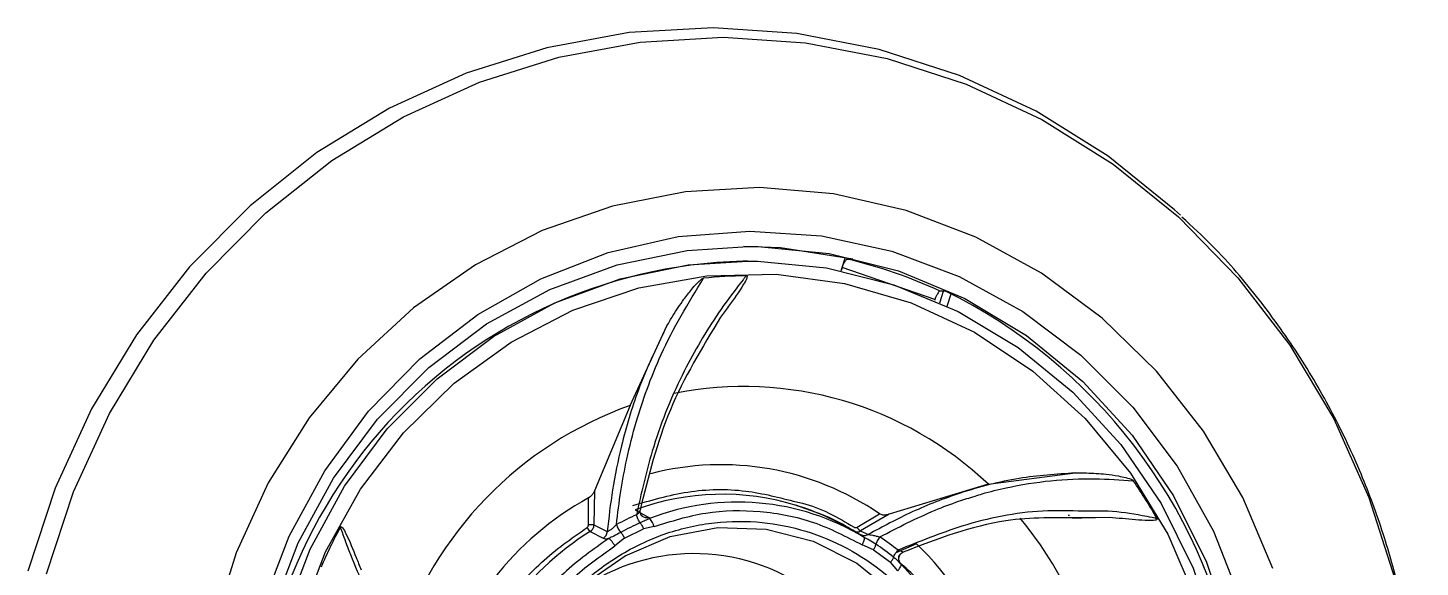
# Model space of a CAD drawing. Header units: inches. Extents: x 0 to 84, y -22 to 124.
# Drawn here: x 53.384 to 55.258, y 17.34 to 18.066 of the extents above; entities that cross this region are included whole.
import ezdxf

# ---------------------------------------------------------------- set-up
doc = ezdxf.new("R2010")
doc.units = ezdxf.units.IN
doc.header["$MEASUREMENT"] = 0
doc.layers.add('BDIM_CYAN', color=4, linetype='Continuous')

# ---------------------------------------------------------------- blocks, each defined once
blk = doc.blocks.new('2020 RELAY')
at = {"layer": 'BDIM_CYAN'}
for p, q in [((54.3529, 17.2517), (54.3467, 17.2517)), ((54.4842, 17.2568), (54.4786, 17.2389)), ((54.4804, 17.2432), (54.479, 17.2389)), ((54.6053, 17.2001), (54.4804, 17.2432)), ((54.4875, 17.2544), (54.4946, 17.2544)), ((54.612, 17.1956), (54.6169, 17.2114)), ((54.6194, 17.2114), (54.6123, 17.2114)), ((54.6218, 17.1911), (54.627, 17.2078)), ((54.6053, 17.2001), (54.6048, 17.1988)), ((54.1951, 17.0574), (54.2444, 17.1645)), ((54.1951, 17.0574), (54.1469, 16.9426)), ((54.6771, 16.9512), (54.7938, 16.9665)), ((54.6771, 16.9512), (54.5435, 16.9108)), ((54.1388, 16.8965), (54.139, 16.9328)), ((54.1469, 16.9426), (54.1462, 16.8966)), ((54.2018, 16.917), (54.2202, 16.9066)), ((54.2202, 16.9066), (54.2208, 16.9052)), ((54.5004, 16.8935), (54.5305, 16.9114)), ((54.5435, 16.9108), (54.5051, 16.8885)), ((54.7863, 16.9094), (54.7846, 16.9094)), ((54.8398, 16.9067), (54.7846, 16.9062)), ((54.8398, 16.9067), (54.8028, 16.9055)), ((54.1413, 16.8879), (54.1588, 16.8788)), ((54.1462, 16.8966), (54.164, 16.8875)), ((54.1874, 16.8786), (54.2129, 16.8912)), ((54.2273, 16.8944), (54.2129, 16.8912)), ((54.5051, 16.8885), (54.5153, 16.8836)), ((54.1874, 16.8786), (54.1744, 16.8682)), ((54.5005, 16.8859), (54.5016, 16.8853)), ((54.5016, 16.8853), (54.5052, 16.8835)), ((54.5225, 16.8631), (54.5073, 16.8698)), ((54.5804, 16.8712), (54.5527, 16.859)), ((54.5225, 16.8631), (54.5456, 16.8462)), ((54.5554, 16.8348), (54.5456, 16.8462)), ((54.5599, 16.8436), (54.5597, 16.8436)), ((54.599, 16.8008), (54.5597, 16.8436))]:
    blk.add_line(p, q, dxfattribs=at)
at = {"layer": 'BDIM_CYAN', "flags": 128}
for points in [[(54.9358, 17.3135), (54.9278, 17.3209), (54.8384, 17.3931), (54.7414, 17.4537), (54.6382, 17.5019), (54.5303, 17.5369), (54.4193, 17.5584), (54.3066, 17.5659), (54.1938, 17.5594), (54.0826, 17.5389), (53.9744, 17.5048), (53.8709, 17.4575), (53.7734, 17.3978), (53.6833, 17.3263), (53.602, 17.2442), (53.5305, 17.1526), (53.4698, 17.0528), (53.4208, 16.9461), (53.3842, 16.8341)], [(53.4094, 16.8307), (53.4455, 16.9412), (53.4939, 17.0465), (53.5538, 17.1451), (53.6244, 17.2356), (53.7047, 17.3166), (53.7936, 17.3871), (53.8899, 17.4461), (53.9921, 17.4928), (54.0988, 17.5265), (54.2086, 17.5467), (54.32, 17.5531), (54.4312, 17.5457), (54.5409, 17.5245), (54.6474, 17.4899), (54.7492, 17.4424), (54.845, 17.3825), (54.9333, 17.3112), (55.013, 17.2294), (55.0828, 17.1384), (55.142, 17.0393), (55.1895, 16.9336), (55.2247, 16.8227)], [(55.0603, 16.838), (55.0195, 16.9336), (54.9669, 17.0227), (54.9035, 17.1037), (54.8304, 17.175), (54.7488, 17.2355), (54.6603, 17.2841), (54.5664, 17.3199), (54.4688, 17.3422), (54.3692, 17.3507), (54.2694, 17.3452), (54.1712, 17.3258), (54.0764, 17.2928), (53.9866, 17.2469), (53.9034, 17.1889), (53.8284, 17.1198), (53.7628, 17.0407), (53.7078, 16.9533), (53.6645, 16.8589), (53.6335, 16.7593)], [(53.7359, 16.8815), (53.7838, 16.9694), (53.8429, 17.0495), (53.912, 17.1202), (53.9898, 17.1801), (54.0749, 17.2281), (54.1654, 17.2632), (54.2598, 17.2847), (54.3561, 17.2923), (54.4525, 17.2857), (54.547, 17.2652), (54.6379, 17.231), (54.7234, 17.1839), (54.8018, 17.1249), (54.8716, 17.0549), (54.9314, 16.9755), (54.9801, 16.888), (55.0168, 16.7944)], [(53.7002, 16.7874), (53.7359, 16.8815)], [(54.3553, 15.862), (54.34, 15.8621), (54.2445, 15.8713), (54.1512, 15.8947), (54.062, 15.9317), (53.9788, 15.9817), (53.9032, 16.0436), (53.8368, 16.1161), (53.7809, 16.1978), (53.7366, 16.2871), (53.7049, 16.382), (53.6865, 16.4806), (53.6816, 16.581), (53.6903, 16.6812), (53.7126, 16.779), (53.748, 16.8724), (53.7957, 16.9597), (53.8547, 17.0389), (53.9239, 17.1086), (54.0018, 17.1672), (54.0869, 17.2136), (54.1775, 17.2468), (54.2716, 17.2661), (54.3535, 17.2714)], [(54.4946, 17.2544), (54.3975, 17.2695), (54.3479, 17.2714)], [(54.3535, 17.2714), (54.3674, 17.2713), (54.4629, 17.2621), (54.5562, 17.2387), (54.6453, 17.2016), (54.7286, 17.1517), (54.8042, 17.0898), (54.8706, 17.0173), (54.9265, 16.9355), (54.9707, 16.8463), (55.0024, 16.7514), (55.0209, 16.6528), (55.0258, 16.5523), (55.017, 16.4522), (54.9947, 16.3544), (54.9594, 16.261)], [(54.0694, 15.9495), (53.9885, 15.9981), (53.915, 16.0582), (53.8505, 16.1287), (53.7961, 16.2081), (53.7531, 16.2949), (53.7223, 16.3871), (53.7044, 16.483), (53.6996, 16.5806), (53.7081, 16.678), (53.7298, 16.773), (53.7642, 16.8639), (53.8105, 16.9487), (53.8679, 17.0257), (53.9351, 17.0934), (54.0109, 17.1504), (54.0936, 17.1955), (54.1816, 17.2278), (54.2731, 17.2466), (54.3529, 17.2517)], [(54.3529, 17.2517), (54.3662, 17.2516), (54.4591, 17.2426), (54.5498, 17.2199), (54.6365, 17.1839), (54.7174, 17.1353), (54.7908, 17.0752), (54.8554, 17.0047), (54.9098, 16.9252), (54.9528, 16.8385), (54.9836, 16.7463), (55.0015, 16.6504), (55.0063, 16.5527), (54.9977, 16.4554), (54.9761, 16.3604), (54.9417, 16.2695), (54.8954, 16.1847), (54.838, 16.1076), (54.7707, 16.04), (54.695, 15.983), (54.6122, 15.9379), (54.5242, 15.9056), (54.4328, 15.8868), (54.353, 15.8817)], [(53.785, 16.8602), (53.8319, 16.9445), (53.89, 17.0207), (53.958, 17.0873), (54.0346, 17.1427), (54.118, 17.1859), (54.2066, 17.2159), (54.2984, 17.232), (54.3914, 17.234), (54.4837, 17.2217), (54.5734, 17.1955), (54.6584, 17.1559), (54.737, 17.1037), (54.8076, 17.04), (54.8685, 16.9663), (54.9186, 16.8841), (54.9567, 16.7951)], [(53.7504, 16.7697), (53.785, 16.8602)], [(54.1432, 16.824), (54.1882, 16.8549), (54.2486, 16.8808), (54.3129, 16.8931), (54.3781, 16.891), (54.4415, 16.8748), (54.5003, 16.8451), (54.5519, 16.8033), (54.5941, 16.7511), (54.6251, 16.6908), (54.6434, 16.6251), (54.6483, 16.5569), (54.6395, 16.4891), (54.6175, 16.4247)]]:
    blk.add_lwpolyline(points, dxfattribs=at)
at = {"layer": 'BDIM_CYAN'}
for centre, radius, start, end in [((54.3642, 16.5795), 0.6724, 91.4877, 186.3844), ((54.3388, 16.6209), 0.6507, 65.1458, 76.7951), ((54.3576, 16.6263), 0.6057, 90.6014, 96.0558), ((54.302, 16.5651), 0.72, 318.6768, 63.8414), ((54.3481, 16.6056), 0.4772, 46.4028, 101.3302), ((54.3635, 16.5818), 0.5045, 109.4936, 162.3552), ((54.3172, 16.6006), 0.377, 55.538, 104.5433), ((54.3208, 16.5765), 0.6694, 29.3986, 34.5009), ((54.3343, 16.5747), 0.4079, 118.6049, 166.0482), ((54.3187, 16.599), 0.3388, 72.7672, 110.185), ((54.3395, 16.5971), 0.3302, 58.8911, 111.0644), ((54.3429, 16.5916), 0.3477, 113.6299, 118.5899), ((54.3169, 16.593), 0.3451, 58.8494, 72.7667), ((54.4022, 16.5722), 0.6783, 151.7195, 156.7774), ((54.3364, 16.5723), 0.371, 121.7217, 170.162), ((54.1474, 16.8976), 0.0114, 203.8247, 238.2291), ((54.3435, 16.5908), 0.3367, 113.6298, 118.5899), ((54.3071, 16.5669), 0.5341, 348.5103, 39.3475), ((54.3345, 16.5846), 0.3441, 51.3342, 56.2237), ((54.3336, 16.5851), 0.3553, 51.3342, 56.2237), ((54.2884, 16.5681), 0.4208, 356.8909, 46.065), ((54.2808, 16.5896), 0.2683, 51.1844, 125.2102)]:
    blk.add_arc(centre, radius, start, end, dxfattribs=at)
for points, knots in [([(55.2584, 16.5667), (55.2573, 16.6046), (55.2557, 16.6581), (55.245, 16.7365), (55.2322, 16.8032), (55.2107, 16.8815), (55.1816, 16.9618), (55.1439, 17.0431), (55.0977, 17.1234), (55.0425, 17.2006), (54.9891, 17.2639), (54.9515, 17.2983), (54.9377, 17.311)], [0, 0, 0, 0, 0.135476, 0.190838, 0.282732, 0.378396, 0.48124, 0.588842, 0.700238, 0.814676, 0.931639, 1, 1, 1, 1]), ([(54.4804, 17.2432), (54.4808, 17.2444), (54.4817, 17.247), (54.4834, 17.2504), (54.4851, 17.2529), (54.4865, 17.2543), (54.4872, 17.2544), (54.4875, 17.2544)], [0, 0, 0, 0, 0.216017, 0.432052, 0.647583, 0.862108, 1, 1, 1, 1]), ([(54.1765, 16.8969), (54.1783, 16.9119), (54.1818, 16.9408), (54.1905, 16.9873), (54.202, 17.0334), (54.2176, 17.0806), (54.2445, 17.1476), (54.2734, 17.1952), (54.2937, 17.2286)], [0, 0, 0, 0, 0.134858, 0.259599, 0.404069, 0.533562, 0.672142, 1, 1, 1, 1]), ([(54.3512, 17.232), (54.3507, 17.2313), (54.3493, 17.2295), (54.3449, 17.2241), (54.3315, 17.207), (54.3021, 17.1661), (54.2602, 17.0939), (54.2236, 17.0015), (54.2098, 16.9386), (54.2035, 16.9101)], [0, 0, 0, 0, 0.007325, 0.019566, 0.058651, 0.192116, 0.441769, 0.746986, 1, 1, 1, 1]), ([(54.2444, 17.1645), (54.247, 17.169), (54.2541, 17.1813), (54.2653, 17.1979), (54.2763, 17.2123), (54.2836, 17.2206), (54.2883, 17.2252), (54.2911, 17.2275), (54.2928, 17.2284), (54.2935, 17.2286), (54.2937, 17.2286)], [0, 0, 0, 0, 0.191793, 0.51957, 0.729701, 0.856735, 0.930021, 0.970711, 0.992633, 1, 1, 1, 1]), ([(54.3512, 17.232), (54.3514, 17.232), (54.3516, 17.232), (54.3519, 17.2318), (54.3522, 17.2316), (54.3523, 17.2311), (54.3523, 17.2301), (54.3512, 17.2264), (54.3432, 17.2128), (54.331, 17.1957), (54.3204, 17.1811), (54.3168, 17.1763)], [0, 0, 0, 0, 0.005501, 0.011055, 0.016084, 0.02158, 0.030977, 0.060324, 0.195274, 0.730604, 1, 1, 1, 1]), ([(54.6123, 17.2114), (54.6119, 17.2113), (54.611, 17.211), (54.6094, 17.2091), (54.6077, 17.2062), (54.6062, 17.2031), (54.6055, 17.201), (54.6053, 17.2001)], [0, 0, 0, 0, 0.213397, 0.426778, 0.640614, 0.855428, 1, 1, 1, 1]), ([(54.3168, 17.1763), (54.292, 17.1354), (54.2418, 17.0528), (54.2196, 16.9622), (54.2083, 16.9164)], [0, 0, 0, 0, 0.495173, 1, 1, 1, 1]), ([(54.2444, 17.1645), (54.2307, 17.1361), (54.2057, 17.0839), (54.1837, 17.0083), (54.1705, 16.9439), (54.1662, 16.9061), (54.164, 16.8875)], [0, 0, 0, 0, 0.3185328, 0.5847985, 0.7954693, 1, 1, 1, 1]), ([(54.7938, 16.9665), (54.7687, 16.9648), (54.717, 16.9613), (54.643, 16.942), (54.5746, 16.9155), (54.5348, 16.8941), (54.5153, 16.8836)], [0, 0, 0, 0, 0.262316, 0.539411, 0.773759, 1, 1, 1, 1]), ([(54.7938, 16.9665), (54.799, 16.9666), (54.8129, 16.9667), (54.8324, 16.9654), (54.8501, 16.9631), (54.8619, 16.9602), (54.8694, 16.9587), (54.8722, 16.956), (54.8725, 16.9557)], [0, 0, 0, 0, 0.191797, 0.519052, 0.729035, 0.856173, 0.983899, 1, 1, 1, 1]), ([(54.1984, 16.9226), (54.2229, 16.9297), (54.2725, 16.9443), (54.3483, 16.9458), (54.3962, 16.9333), (54.4188, 16.9275)], [0, 0, 0, 0, 0.340241, 0.68848, 1, 1, 1, 1]), ([(54.6592, 16.9353), (54.6625, 16.9363), (54.6762, 16.9408), (54.7103, 16.949), (54.761, 16.9572), (54.8187, 16.9599), (54.8552, 16.957), (54.8725, 16.9557)], [0, 0, 0, 0, 0.046025, 0.195616, 0.476339, 0.751139, 1, 1, 1, 1]), ([(54.1469, 16.9426), (54.1464, 16.9414), (54.1453, 16.9388), (54.1427, 16.9356), (54.1404, 16.9336), (54.1394, 16.933), (54.139, 16.9328)], [0, 0, 0, 0, 0.355676, 0.722757, 0.915996, 1, 1, 1, 1]), ([(54.4188, 16.9275), (54.4215, 16.9269), (54.4492, 16.9213), (54.4741, 16.9067), (54.4966, 16.8934)], [0, 0, 0, 0, 0.097406, 1, 1, 1, 1]), ([(54.5311, 16.8804), (54.5556, 16.8931), (54.5901, 16.9109), (54.6338, 16.9275), (54.6518, 16.9331), (54.6592, 16.9353)], [0, 0, 0, 0, 0.593417, 0.834059, 1, 1, 1, 1]), ([(54.2035, 16.9101), (54.2044, 16.9109), (54.206, 16.9123), (54.2076, 16.9141), (54.2084, 16.9152), (54.2087, 16.9159), (54.2087, 16.9163), (54.2085, 16.9164), (54.2083, 16.9164)], [0, 0, 0, 0, 0.277554, 0.532524, 0.651828, 0.767234, 0.882133, 1, 1, 1, 1]), ([(54.2085, 16.8993), (54.208, 16.9001), (54.2069, 16.9016), (54.2054, 16.9046), (54.2042, 16.9076), (54.2037, 16.9093), (54.2035, 16.9101)], [0, 0, 0, 0, 0.266689, 0.531115, 0.778754, 1, 1, 1, 1]), ([(54.2202, 16.9066), (54.2195, 16.9065), (54.2181, 16.9061), (54.2157, 16.9061), (54.2134, 16.9067), (54.2113, 16.908), (54.2097, 16.9099), (54.2086, 16.912), (54.2082, 16.9142), (54.2083, 16.9157), (54.2083, 16.9164)], [0, 0, 0, 0, 0.11221, 0.235183, 0.36644, 0.502102, 0.63743, 0.767756, 0.889371, 1, 1, 1, 1]), ([(54.2114, 16.9081), (54.2109, 16.9086), (54.2098, 16.9097), (54.2088, 16.9118), (54.2084, 16.9138), (54.2084, 16.9149), (54.2084, 16.9154)], [0, 0, 0, 0, 0.282389, 0.544951, 0.784256, 1, 1, 1, 1]), ([(54.2273, 16.8944), (54.2502, 16.9015), (54.2967, 16.9161), (54.3701, 16.917), (54.4424, 16.9033), (54.4859, 16.8808), (54.5073, 16.8698)], [0, 0, 0, 0, 0.247012, 0.5, 0.752988, 1, 1, 1, 1]), ([(54.5016, 16.8852), (54.4924, 16.8908), (54.4646, 16.9076), (54.4341, 16.9176), (54.4137, 16.9242)], [0, 0, 0, 0, 0.332049, 1, 1, 1, 1]), ([(54.5435, 16.9108), (54.542, 16.9104), (54.5391, 16.9095), (54.5348, 16.9097), (54.5319, 16.9106), (54.5309, 16.9112), (54.5305, 16.9114)], [0, 0, 0, 0, 0.355757, 0.72292, 0.916269, 1, 1, 1, 1]), ([(54.8047, 16.9149), (54.7866, 16.9155), (54.7326, 16.9171), (54.6465, 16.8995), (54.5839, 16.874), (54.5556, 16.8625)], [0, 0, 0, 0, 0.216608, 0.644934, 1, 1, 1, 1]), ([(54.8028, 16.9055), (54.7686, 16.9062), (54.6871, 16.908), (54.6082, 16.8775), (54.5624, 16.8598)], [0, 0, 0, 0, 0.418406, 1, 1, 1, 1]), ([(54.904, 16.9051), (54.9032, 16.9053), (54.901, 16.9057), (54.8945, 16.9071), (54.8737, 16.9109), (54.8431, 16.9158), (54.816, 16.9152), (54.8047, 16.9149)], [0, 0, 0, 0, 0.025485, 0.068074, 0.204059, 0.66842, 1, 1, 1, 1]), ([(54.904, 16.9051), (54.9041, 16.905), (54.9042, 16.9048), (54.9042, 16.9044), (54.9041, 16.904), (54.9039, 16.9037), (54.903, 16.9031), (54.8993, 16.9022), (54.8839, 16.9024), (54.8634, 16.9044), (54.8457, 16.9061), (54.8398, 16.9067)], [0, 0, 0, 0, 0.005501, 0.011055, 0.016084, 0.02158, 0.030977, 0.060324, 0.195274, 0.730604, 1, 1, 1, 1]), ([(53.8048, 16.8936), (53.8049, 16.8937), (53.805, 16.8939), (53.8053, 16.8941), (53.8056, 16.8942), (53.806, 16.8941), (53.8069, 16.8937), (53.8094, 16.8908), (53.8164, 16.8771), (53.8241, 16.858), (53.8305, 16.8416), (53.8327, 16.8361)], [0, 0, 0, 0, 0.005486, 0.011027, 0.016042, 0.021524, 0.030897, 0.060168, 0.194769, 0.728714, 1, 1, 1, 1]), ([(53.8048, 16.8936), (53.8051, 16.8927), (53.8059, 16.8905), (53.8082, 16.8838), (53.8158, 16.8628), (53.8349, 16.8155), (53.8728, 16.7429), (53.9281, 16.6683), (53.9694, 16.6312), (53.9882, 16.6143)], [0, 0, 0, 0, 0.007324, 0.019565, 0.058649, 0.192116, 0.441769, 0.746986, 1, 1, 1, 1]), ([(53.9638, 16.6368), (53.97, 16.6627), (53.9827, 16.7152), (54.0217, 16.7862), (54.0727, 16.8483), (54.1157, 16.8782), (54.1369, 16.893)], [0, 0, 0, 0, 0.247096, 0.5, 0.752904, 1, 1, 1, 1]), ([(54.0545, 16.7119), (54.0757, 16.7479), (54.1085, 16.8032), (54.1766, 16.8553), (54.2359, 16.8848), (54.2999, 16.9007), (54.3836, 16.9034), (54.4839, 16.8755), (54.5673, 16.8106), (54.6175, 16.7404), (54.6456, 16.678), (54.6606, 16.611), (54.6642, 16.5227), (54.6433, 16.4614), (54.6297, 16.4215)], [0, 0, 0, 0, 0.119728, 0.18418, 0.25, 0.31582, 0.380272, 0.5, 0.619728, 0.68418, 0.75, 0.81582, 0.880272, 1, 1, 1, 1]), ([(54.1369, 16.893), (54.1372, 16.8932), (54.1377, 16.8936), (54.1383, 16.8944), (54.1387, 16.8954), (54.1388, 16.8961), (54.1388, 16.8965)], [0, 0, 0, 0, 0.244732, 0.492429, 0.744713, 1, 1, 1, 1]), ([(54.1462, 16.8966), (54.1459, 16.8966), (54.1454, 16.8966), (54.1442, 16.8966), (54.1432, 16.8966), (54.1421, 16.8966), (54.1406, 16.8965), (54.1395, 16.8965), (54.1388, 16.8965)], [0, 0, 0, 0, 0.250263, 0.382232, 0.514843, 0.645287, 0.771015, 1, 1, 1, 1]), ([(54.1413, 16.8879), (54.142, 16.8884), (54.1434, 16.8894), (54.145, 16.8915), (54.146, 16.894), (54.1461, 16.8958), (54.1462, 16.8966)], [0, 0, 0, 0, 0.245118, 0.499544, 0.75421, 1, 1, 1, 1]), ([(54.1588, 16.8788), (54.1595, 16.8793), (54.1609, 16.8803), (54.1626, 16.8824), (54.1637, 16.8849), (54.1639, 16.8867), (54.164, 16.8875)], [0, 0, 0, 0, 0.245337, 0.5, 0.754663, 1, 1, 1, 1]), ([(54.164, 16.8875), (54.1643, 16.8876), (54.1648, 16.8877), (54.1665, 16.8886), (54.1692, 16.8904), (54.1729, 16.8934), (54.1753, 16.8957), (54.1765, 16.8969)], [0, 0, 0, 0, 0.111469, 0.230184, 0.482261, 0.743373, 1, 1, 1, 1]), ([(54.2208, 16.9052), (54.2199, 16.9047), (54.2189, 16.9042), (54.2178, 16.9037), (54.2169, 16.9032), (54.2142, 16.9019), (54.2109, 16.9004), (54.2085, 16.8993)], [0, 0, 0, 0, 0.22908, 0.257055, 0.306679, 0.485356, 1, 1, 1, 1]), ([(54.4954, 16.8883), (54.4961, 16.888), (54.4977, 16.8872), (54.5003, 16.8869), (54.5028, 16.8873), (54.5044, 16.8881), (54.5051, 16.8885)], [0, 0, 0, 0, 0.245118, 0.499544, 0.75421, 1, 1, 1, 1]), ([(54.4966, 16.8934), (54.4969, 16.8933), (54.4975, 16.893), (54.4985, 16.8929), (54.4995, 16.893), (54.5001, 16.8933), (54.5004, 16.8935)], [0, 0, 0, 0, 0.244745, 0.492429, 0.744713, 1, 1, 1, 1]), ([(54.5051, 16.8885), (54.5049, 16.8885), (54.5044, 16.8886), (54.5036, 16.8893), (54.503, 16.89), (54.5023, 16.8908), (54.5014, 16.892), (54.5008, 16.8929), (54.5004, 16.8935)], [0, 0, 0, 0, 0.250263, 0.382232, 0.514843, 0.645287, 0.771015, 1, 1, 1, 1]), ([(54.1661, 16.8782), (54.1453, 16.8636), (54.1037, 16.8343), (54.055, 16.7739), (54.0179, 16.7049), (54.0063, 16.6538), (54.0005, 16.6283)], [0, 0, 0, 0, 0.25, 0.5, 0.75, 1, 1, 1, 1]), ([(54.014, 16.6263), (54.0195, 16.6507), (54.0308, 16.7002), (54.0667, 16.7673), (54.1142, 16.826), (54.1545, 16.8543), (54.1744, 16.8682)], [0, 0, 0, 0, 0.247011, 0.5, 0.752989, 1, 1, 1, 1]), ([(54.1588, 16.8788), (54.1595, 16.8785), (54.1611, 16.8777), (54.1644, 16.878), (54.1661, 16.8782)], [0, 0, 0, 0, 0.459354, 1, 1, 1, 1]), ([(54.1823, 16.8865), (54.1793, 16.8848), (54.1739, 16.8819), (54.1684, 16.8793), (54.1661, 16.8782)], [0, 0, 0, 0, 0.571403, 1, 1, 1, 1]), ([(54.5052, 16.8835), (54.5059, 16.8832), (54.5075, 16.8824), (54.5102, 16.8821), (54.5129, 16.8824), (54.5145, 16.8832), (54.5153, 16.8836)], [0, 0, 0, 0, 0.245337, 0.5, 0.754663, 1, 1, 1, 1]), ([(54.5052, 16.8835), (54.5055, 16.8832), (54.5063, 16.8825), (54.5088, 16.8807), (54.5101, 16.8797)], [0, 0, 0, 0, 0.459352, 1, 1, 1, 1]), ([(54.5258, 16.8705), (54.5228, 16.8724), (54.5176, 16.8755), (54.5123, 16.8785), (54.5101, 16.8797)], [0, 0, 0, 0, 0.5714036, 1, 1, 1, 1]), ([(54.5153, 16.8836), (54.5155, 16.8836), (54.5161, 16.8836), (54.5182, 16.8833), (54.5215, 16.8827), (54.5262, 16.8816), (54.5295, 16.8808), (54.5311, 16.8804)], [0, 0, 0, 0, 0.111469, 0.230184, 0.482262, 0.743373, 1, 1, 1, 1]), ([(54.5495, 16.8532), (54.5493, 16.8527), (54.549, 16.8518), (54.5481, 16.85), (54.5469, 16.8481), (54.546, 16.8468), (54.5456, 16.8462)], [0, 0, 0, 0, 0.257259, 0.51339, 0.762603, 1, 1, 1, 1]), ([(54.5495, 16.8532), (54.5498, 16.8539), (54.5503, 16.8552), (54.5518, 16.8578), (54.5537, 16.8603), (54.555, 16.8618), (54.5556, 16.8625)], [0, 0, 0, 0, 0.266689, 0.531115, 0.778754, 1, 1, 1, 1]), ([(54.5597, 16.8436), (54.559, 16.8443), (54.558, 16.8452), (54.5567, 16.8467), (54.5551, 16.8483), (54.5527, 16.8506), (54.5505, 16.8523), (54.5495, 16.8532)], [0, 0, 0, 0, 0.224307, 0.303573, 0.473827, 0.745729, 1, 1, 1, 1]), ([(54.5556, 16.8625), (54.5567, 16.8622), (54.5587, 16.8615), (54.5608, 16.8607), (54.562, 16.8602), (54.5625, 16.86), (54.5627, 16.8598), (54.5625, 16.8598), (54.5624, 16.8598)], [0, 0, 0, 0, 0.277558, 0.532524, 0.651825, 0.767232, 0.882131, 1, 1, 1, 1]), ([(54.5565, 16.8526), (54.5567, 16.8535), (54.5572, 16.8552), (54.5586, 16.8573), (54.5604, 16.859), (54.5618, 16.8597), (54.5624, 16.8601)], [0, 0, 0, 0, 0.272139, 0.534295, 0.778522, 1, 1, 1, 1]), ([(54.5599, 16.8436), (54.5594, 16.8441), (54.5583, 16.8452), (54.5572, 16.8473), (54.5566, 16.8497), (54.5566, 16.8524), (54.5574, 16.8549), (54.5587, 16.8571), (54.5604, 16.8587), (54.5618, 16.8595), (54.5624, 16.8598)], [0, 0, 0, 0, 0.112211, 0.235183, 0.366441, 0.502102, 0.637431, 0.767756, 0.88937, 1, 1, 1, 1]), ([(54.6059, 16.7947), (54.5918, 16.8122), (54.5774, 16.8301), (54.5594, 16.8441), (54.5589, 16.8444)], [0, 0, 0, 0, 0.975343, 1, 1, 1, 1])]:
    blk.add_open_spline(points, degree=3, knots=knots, dxfattribs=at)
for points in [[(54.1765, 16.8969), (54.1768, 16.896), (54.1775, 16.8942), (54.179, 16.8913), (54.1806, 16.8886), (54.1818, 16.8872), (54.1823, 16.8865)], [(54.2085, 16.8993), (54.2089, 16.8988), (54.2097, 16.8977), (54.2109, 16.8957), (54.212, 16.8935), (54.2126, 16.8919), (54.2129, 16.8912)], [(54.2273, 16.8944), (54.2268, 16.8956), (54.2259, 16.8981), (54.2241, 16.9014), (54.2224, 16.9039), (54.2213, 16.9048), (54.2208, 16.9052)], [(54.1744, 16.8682), (54.1737, 16.8694), (54.1723, 16.8717), (54.1701, 16.8747), (54.1679, 16.8771), (54.1667, 16.8778), (54.1661, 16.8782)], [(54.1874, 16.8786), (54.187, 16.8794), (54.1863, 16.8809), (54.185, 16.883), (54.1837, 16.8849), (54.1828, 16.886), (54.1823, 16.8865)], [(54.5073, 16.8698), (54.5079, 16.8709), (54.5091, 16.8732), (54.5101, 16.8762), (54.5106, 16.8786), (54.5102, 16.8794), (54.5101, 16.8797)], [(54.5225, 16.8631), (54.5229, 16.8638), (54.5237, 16.8652), (54.5247, 16.8672), (54.5254, 16.8691), (54.5257, 16.87), (54.5258, 16.8705)], [(54.5311, 16.8804), (54.5305, 16.8796), (54.5293, 16.8779), (54.5276, 16.8751), (54.5264, 16.8725), (54.526, 16.8712), (54.5258, 16.8705)], [(54.5554, 16.8348), (54.5562, 16.8358), (54.5577, 16.8378), (54.5592, 16.8405), (54.56, 16.8426), (54.5598, 16.8432), (54.5597, 16.8436)]]:
    blk.add_open_spline(points, degree=3, dxfattribs=at)

msp = doc.modelspace()

# ---------------------------------------------------------------- block references
msp.add_blockref('2020 RELAY', (0, 0.5))

doc.saveas('drawing.dxf')
